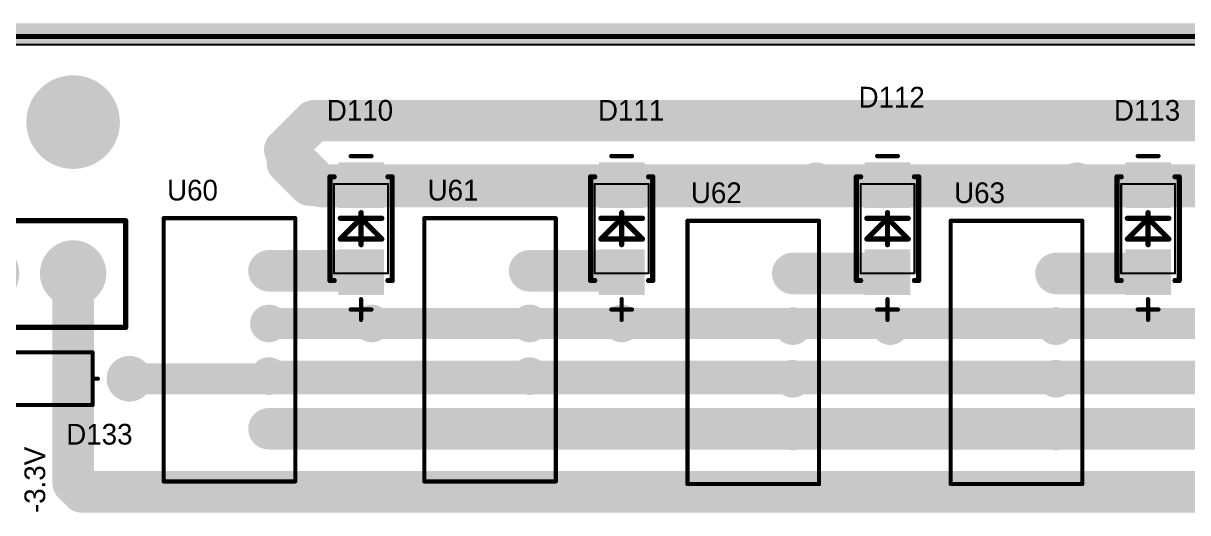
# Model space of a CAD drawing. Header units: millimetres. Extents: x 37 to 228, y -28 to 210.
# Drawn here: x 129.3 to 185.5, y 186.7 to 210.3 of the extents above; entities that cross this region are included whole.
import ezdxf

# ---------------------------------------------------------------- set-up
doc = ezdxf.new("R2010")
doc.units = ezdxf.units.MM
for name, color, linetype in [('BottomLayer', 5, 'Continuous'), ('BottomSolder', 6, 'Continuous'), ('InternalPlane1', 76, 'Continuous'), ('InternalPlane2', 16, 'Continuous'), ('KeepOutLayer', 6, 'Continuous'), ('Mechanical13', 56, 'Continuous'), ('Mechanical15', 56, 'Continuous'), ('MultiLayer', 9, 'Continuous'), ('TopLayer', 1, 'Continuous'), ('TopOverlay', 2, 'Continuous'), ('TopPaste', 8, 'Continuous'), ('TopSolder', 216, 'Continuous')]:
    doc.layers.add(name, color=color, linetype=linetype)

# ---------------------------------------------------------------- blocks, each defined once
blk = doc.blocks.new('LC_SMA_DO_214AC__S2_151')
at = {"layer": 'Mechanical13', "const_width": 0.1}
for points in [[(-2.16, 1.3), (2.16, 1.3)], [(-2.16, 1.3), (-2.16, -1.3)], [(2.16, 1.3), (2.16, -1.3)], [(-2.16, -1.3), (2.16, -1.3)]]:
    blk.add_lwpolyline(points, dxfattribs=at)
at = {"layer": 'Mechanical13', "const_width": 0.05}
for points in [[(-2.185, 1.3, 1), (-2.135, 1.3, 1)], [(-2.185, 1.3, 1), (-2.135, 1.3, 1)], [(2.135, 1.3, 1), (2.185, 1.3, 1)], [(2.135, 1.3, 1), (2.185, 1.3, 1)], [(-2.185, -1.3, 1), (-2.135, -1.3, 1)], [(-2.185, -1.3, 1), (-2.135, -1.3, 1)], [(2.135, -1.3, 1), (2.185, -1.3, 1)], [(2.135, -1.3, 1), (2.185, -1.3, 1)]]:
    blk.add_lwpolyline(points, format="xyb", close=True, dxfattribs=at)
at = {"layer": 'Mechanical15', "const_width": 0.203}
for points in [[(-3.9, 0.5), (-3.9, -0.5)], [(3.5, 0.5), (3.5, -0.5)], [(-4.4, 0), (-3.4, 0)]]:
    blk.add_lwpolyline(points, dxfattribs=at)
at = {"layer": 'Mechanical15', "const_width": 0.102}
for points in [[(-3.951, 0.5, 1), (-3.849, 0.5, 1)], [(3.449, 0.5, 1), (3.551, 0.5, 1)], [(-4.451, 0, 1), (-4.349, 0, 1)], [(-3.451, 0, 1), (-3.349, 0, 1)], [(-3.951, -0.5, 1), (-3.849, -0.5, 1)], [(3.449, -0.5, 1), (3.551, -0.5, 1)]]:
    blk.add_lwpolyline(points, format="xyb", close=True, dxfattribs=at)
at = {"layer": 'TopLayer'}
for points in [[(-1.1, -1), (-1.1, 1), (-3.1, -1), (-3.1, 1)], [(3.1, -1), (3.1, 1), (1.1, -1), (1.1, 1)]]:
    blk.add_solid(points, dxfattribs=at)
at = {"layer": 'TopOverlay', "const_width": 0.254}
for points in [[(-2.5, 1.5), (-2.5, 1.3)], [(-2.5, 1.5), (2.5, 1.5)], [(-0.5, 1), (0.5, 0)], [(-0.5, 1), (-0.5, -1)], [(0.5, 1), (0.5, -1)], [(2.5, 1.5), (2.5, 1.3)], [(-0.77, 0), (0.77, 0)], [(0.5, 0), (-0.5, -1)], [(-2.5, -1.3), (-2.5, -1.5)], [(-2.5, -1.5), (2.5, -1.5)], [(2.5, -1.3), (2.5, -1.5)]]:
    blk.add_lwpolyline(points, dxfattribs=at)
at = {"layer": 'TopOverlay', "const_width": 0.127}
for points in [[(-2.564, 1.5, 1), (-2.437, 1.5, 1)], [(-2.564, 1.5, 1), (-2.437, 1.5, 1)], [(-2.564, 1.3, 1), (-2.437, 1.3, 1)], [(-0.563, 1, 1), (-0.436, 1, 1)], [(-0.563, 1, 1), (-0.436, 1, 1)], [(0.436, 1, 1), (0.563, 1, 1)], [(2.437, 1.5, 1), (2.564, 1.5, 1)], [(2.437, 1.5, 1), (2.564, 1.5, 1)], [(2.437, 1.3, 1), (2.564, 1.3, 1)], [(-0.834, 0, 1), (-0.707, 0, 1)], [(0.436, 0, 1), (0.563, 0, 1)], [(0.436, 0, 1), (0.563, 0, 1)], [(0.707, 0, 1), (0.834, 0, 1)], [(-0.563, -1, 1), (-0.436, -1, 1)], [(-0.563, -1, 1), (-0.436, -1, 1)], [(0.436, -1, 1), (0.563, -1, 1)], [(-2.564, -1.3, 1), (-2.437, -1.3, 1)], [(-2.564, -1.5, 1), (-2.437, -1.5, 1)], [(-2.564, -1.5, 1), (-2.437, -1.5, 1)], [(2.437, -1.3, 1), (2.564, -1.3, 1)], [(2.437, -1.5, 1), (2.564, -1.5, 1)], [(2.437, -1.5, 1), (2.564, -1.5, 1)]]:
    blk.add_lwpolyline(points, format="xyb", close=True, dxfattribs=at)
at = {"layer": 'TopPaste'}
for points in [[(-1.1, -1), (-1.1, 1), (-3.1, -1), (-3.1, 1)], [(3.1, -1), (3.1, 1), (1.1, -1), (1.1, 1)]]:
    blk.add_solid(points, dxfattribs=at)
at = {"layer": 'TopSolder'}
for points in [[(-0.998, -1.102), (-0.998, 1.102), (-3.202, -1.102), (-3.202, 1.102)], [(3.202, -1.102), (3.202, 1.102), (0.998, -1.102), (0.998, 1.102)]]:
    blk.add_solid(points, dxfattribs=at)
blk = doc.blocks.new('LC_SMA_DO_214AC__S2_152')
at = {"layer": 'Mechanical13', "const_width": 0.1}
for points in [[(-2.16, 1.3), (2.16, 1.3)], [(-2.16, 1.3), (-2.16, -1.3)], [(2.16, 1.3), (2.16, -1.3)], [(-2.16, -1.3), (2.16, -1.3)]]:
    blk.add_lwpolyline(points, dxfattribs=at)
at = {"layer": 'Mechanical13', "const_width": 0.05}
for points in [[(-2.185, 1.3, 1), (-2.135, 1.3, 1)], [(-2.185, 1.3, 1), (-2.135, 1.3, 1)], [(2.135, 1.3, 1), (2.185, 1.3, 1)], [(2.135, 1.3, 1), (2.185, 1.3, 1)], [(-2.185, -1.3, 1), (-2.135, -1.3, 1)], [(-2.185, -1.3, 1), (-2.135, -1.3, 1)], [(2.135, -1.3, 1), (2.185, -1.3, 1)], [(2.135, -1.3, 1), (2.185, -1.3, 1)]]:
    blk.add_lwpolyline(points, format="xyb", close=True, dxfattribs=at)
at = {"layer": 'Mechanical15', "const_width": 0.203}
for points in [[(-3.9, 0.5), (-3.9, -0.5)], [(3.5, 0.5), (3.5, -0.5)], [(-4.4, 0), (-3.4, 0)]]:
    blk.add_lwpolyline(points, dxfattribs=at)
at = {"layer": 'Mechanical15', "const_width": 0.102}
for points in [[(-3.951, 0.5, 1), (-3.849, 0.5, 1)], [(3.449, 0.5, 1), (3.551, 0.5, 1)], [(-4.451, 0, 1), (-4.349, 0, 1)], [(-3.451, 0, 1), (-3.349, 0, 1)], [(-3.951, -0.5, 1), (-3.849, -0.5, 1)], [(3.449, -0.5, 1), (3.551, -0.5, 1)]]:
    blk.add_lwpolyline(points, format="xyb", close=True, dxfattribs=at)
at = {"layer": 'TopLayer'}
for points in [[(-1.1, -1), (-1.1, 1), (-3.1, -1), (-3.1, 1)], [(3.1, -1), (3.1, 1), (1.1, -1), (1.1, 1)]]:
    blk.add_solid(points, dxfattribs=at)
at = {"layer": 'TopOverlay', "const_width": 0.254}
for points in [[(-2.5, 1.5), (-2.5, 1.3)], [(-2.5, 1.5), (2.5, 1.5)], [(-0.5, 1), (0.5, 0)], [(-0.5, 1), (-0.5, -1)], [(0.5, 1), (0.5, -1)], [(2.5, 1.5), (2.5, 1.3)], [(-0.77, 0), (0.77, 0)], [(0.5, 0), (-0.5, -1)], [(-2.5, -1.3), (-2.5, -1.5)], [(-2.5, -1.5), (2.5, -1.5)], [(2.5, -1.3), (2.5, -1.5)]]:
    blk.add_lwpolyline(points, dxfattribs=at)
at = {"layer": 'TopOverlay', "const_width": 0.127}
for points in [[(-2.564, 1.5, 1), (-2.437, 1.5, 1)], [(-2.564, 1.5, 1), (-2.437, 1.5, 1)], [(-2.564, 1.3, 1), (-2.437, 1.3, 1)], [(-0.563, 1, 1), (-0.436, 1, 1)], [(-0.563, 1, 1), (-0.436, 1, 1)], [(0.436, 1, 1), (0.563, 1, 1)], [(2.437, 1.5, 1), (2.564, 1.5, 1)], [(2.437, 1.5, 1), (2.564, 1.5, 1)], [(2.437, 1.3, 1), (2.564, 1.3, 1)], [(-0.834, 0, 1), (-0.707, 0, 1)], [(0.436, 0, 1), (0.563, 0, 1)], [(0.436, 0, 1), (0.563, 0, 1)], [(0.707, 0, 1), (0.834, 0, 1)], [(-0.563, -1, 1), (-0.436, -1, 1)], [(-0.563, -1, 1), (-0.436, -1, 1)], [(0.436, -1, 1), (0.563, -1, 1)], [(-2.564, -1.3, 1), (-2.437, -1.3, 1)], [(-2.564, -1.5, 1), (-2.437, -1.5, 1)], [(-2.564, -1.5, 1), (-2.437, -1.5, 1)], [(2.437, -1.3, 1), (2.564, -1.3, 1)], [(2.437, -1.5, 1), (2.564, -1.5, 1)], [(2.437, -1.5, 1), (2.564, -1.5, 1)]]:
    blk.add_lwpolyline(points, format="xyb", close=True, dxfattribs=at)
at = {"layer": 'TopPaste'}
for points in [[(-1.1, -1), (-1.1, 1), (-3.1, -1), (-3.1, 1)], [(3.1, -1), (3.1, 1), (1.1, -1), (1.1, 1)]]:
    blk.add_solid(points, dxfattribs=at)
at = {"layer": 'TopSolder'}
for points in [[(-0.998, -1.102), (-0.998, 1.102), (-3.202, -1.102), (-3.202, 1.102)], [(3.202, -1.102), (3.202, 1.102), (0.998, -1.102), (0.998, 1.102)]]:
    blk.add_solid(points, dxfattribs=at)
blk = doc.blocks.new('LC_SMA_DO_214AC__S2_153')
at = {"layer": 'Mechanical13', "const_width": 0.1}
for points in [[(-2.16, 1.3), (2.16, 1.3)], [(-2.16, 1.3), (-2.16, -1.3)], [(2.16, 1.3), (2.16, -1.3)], [(-2.16, -1.3), (2.16, -1.3)]]:
    blk.add_lwpolyline(points, dxfattribs=at)
at = {"layer": 'Mechanical13', "const_width": 0.05}
for points in [[(-2.185, 1.3, 1), (-2.135, 1.3, 1)], [(-2.185, 1.3, 1), (-2.135, 1.3, 1)], [(2.135, 1.3, 1), (2.185, 1.3, 1)], [(2.135, 1.3, 1), (2.185, 1.3, 1)], [(-2.185, -1.3, 1), (-2.135, -1.3, 1)], [(-2.185, -1.3, 1), (-2.135, -1.3, 1)], [(2.135, -1.3, 1), (2.185, -1.3, 1)], [(2.135, -1.3, 1), (2.185, -1.3, 1)]]:
    blk.add_lwpolyline(points, format="xyb", close=True, dxfattribs=at)
at = {"layer": 'Mechanical15', "const_width": 0.203}
for points in [[(-3.9, 0.5), (-3.9, -0.5)], [(3.5, 0.5), (3.5, -0.5)], [(-4.4, 0), (-3.4, 0)]]:
    blk.add_lwpolyline(points, dxfattribs=at)
at = {"layer": 'Mechanical15', "const_width": 0.102}
for points in [[(-3.951, 0.5, 1), (-3.849, 0.5, 1)], [(3.449, 0.5, 1), (3.551, 0.5, 1)], [(-4.451, 0, 1), (-4.349, 0, 1)], [(-3.451, 0, 1), (-3.349, 0, 1)], [(-3.951, -0.5, 1), (-3.849, -0.5, 1)], [(3.449, -0.5, 1), (3.551, -0.5, 1)]]:
    blk.add_lwpolyline(points, format="xyb", close=True, dxfattribs=at)
at = {"layer": 'TopLayer'}
for points in [[(-1.1, -1), (-1.1, 1), (-3.1, -1), (-3.1, 1)], [(3.1, -1), (3.1, 1), (1.1, -1), (1.1, 1)]]:
    blk.add_solid(points, dxfattribs=at)
at = {"layer": 'TopOverlay', "const_width": 0.254}
for points in [[(-2.5, 1.5), (-2.5, 1.3)], [(-2.5, 1.5), (2.5, 1.5)], [(-0.5, 1), (0.5, 0)], [(-0.5, 1), (-0.5, -1)], [(0.5, 1), (0.5, -1)], [(2.5, 1.5), (2.5, 1.3)], [(-0.77, 0), (0.77, 0)], [(0.5, 0), (-0.5, -1)], [(-2.5, -1.3), (-2.5, -1.5)], [(-2.5, -1.5), (2.5, -1.5)], [(2.5, -1.3), (2.5, -1.5)]]:
    blk.add_lwpolyline(points, dxfattribs=at)
at = {"layer": 'TopOverlay', "const_width": 0.127}
for points in [[(-2.564, 1.5, 1), (-2.437, 1.5, 1)], [(-2.564, 1.5, 1), (-2.437, 1.5, 1)], [(-2.564, 1.3, 1), (-2.437, 1.3, 1)], [(-0.563, 1, 1), (-0.436, 1, 1)], [(-0.563, 1, 1), (-0.436, 1, 1)], [(0.436, 1, 1), (0.563, 1, 1)], [(2.437, 1.5, 1), (2.564, 1.5, 1)], [(2.437, 1.5, 1), (2.564, 1.5, 1)], [(2.437, 1.3, 1), (2.564, 1.3, 1)], [(-0.834, 0, 1), (-0.707, 0, 1)], [(0.436, 0, 1), (0.563, 0, 1)], [(0.436, 0, 1), (0.563, 0, 1)], [(0.707, 0, 1), (0.834, 0, 1)], [(-0.563, -1, 1), (-0.436, -1, 1)], [(-0.563, -1, 1), (-0.436, -1, 1)], [(0.436, -1, 1), (0.563, -1, 1)], [(-2.564, -1.3, 1), (-2.437, -1.3, 1)], [(-2.564, -1.5, 1), (-2.437, -1.5, 1)], [(-2.564, -1.5, 1), (-2.437, -1.5, 1)], [(2.437, -1.3, 1), (2.564, -1.3, 1)], [(2.437, -1.5, 1), (2.564, -1.5, 1)], [(2.437, -1.5, 1), (2.564, -1.5, 1)]]:
    blk.add_lwpolyline(points, format="xyb", close=True, dxfattribs=at)
at = {"layer": 'TopPaste'}
for points in [[(-1.1, -1), (-1.1, 1), (-3.1, -1), (-3.1, 1)], [(3.1, -1), (3.1, 1), (1.1, -1), (1.1, 1)]]:
    blk.add_solid(points, dxfattribs=at)
at = {"layer": 'TopSolder'}
for points in [[(-0.998, -1.102), (-0.998, 1.102), (-3.202, -1.102), (-3.202, 1.102)], [(3.202, -1.102), (3.202, 1.102), (0.998, -1.102), (0.998, 1.102)]]:
    blk.add_solid(points, dxfattribs=at)
blk = doc.blocks.new('LC_SMA_DO_214AC__S2_154')
at = {"layer": 'Mechanical13', "const_width": 0.1}
for points in [[(-2.16, 1.3), (2.16, 1.3)], [(-2.16, 1.3), (-2.16, -1.3)], [(2.16, 1.3), (2.16, -1.3)], [(-2.16, -1.3), (2.16, -1.3)]]:
    blk.add_lwpolyline(points, dxfattribs=at)
at = {"layer": 'Mechanical13', "const_width": 0.05}
for points in [[(-2.185, 1.3, 1), (-2.135, 1.3, 1)], [(-2.185, 1.3, 1), (-2.135, 1.3, 1)], [(2.135, 1.3, 1), (2.185, 1.3, 1)], [(2.135, 1.3, 1), (2.185, 1.3, 1)], [(-2.185, -1.3, 1), (-2.135, -1.3, 1)], [(-2.185, -1.3, 1), (-2.135, -1.3, 1)], [(2.135, -1.3, 1), (2.185, -1.3, 1)], [(2.135, -1.3, 1), (2.185, -1.3, 1)]]:
    blk.add_lwpolyline(points, format="xyb", close=True, dxfattribs=at)
at = {"layer": 'Mechanical15', "const_width": 0.203}
for points in [[(-3.9, 0.5), (-3.9, -0.5)], [(3.5, 0.5), (3.5, -0.5)], [(-4.4, 0), (-3.4, 0)]]:
    blk.add_lwpolyline(points, dxfattribs=at)
at = {"layer": 'Mechanical15', "const_width": 0.102}
for points in [[(-3.951, 0.5, 1), (-3.849, 0.5, 1)], [(3.449, 0.5, 1), (3.551, 0.5, 1)], [(-4.451, 0, 1), (-4.349, 0, 1)], [(-3.451, 0, 1), (-3.349, 0, 1)], [(-3.951, -0.5, 1), (-3.849, -0.5, 1)], [(3.449, -0.5, 1), (3.551, -0.5, 1)]]:
    blk.add_lwpolyline(points, format="xyb", close=True, dxfattribs=at)
at = {"layer": 'TopLayer'}
for points in [[(-1.1, -1), (-1.1, 1), (-3.1, -1), (-3.1, 1)], [(3.1, -1), (3.1, 1), (1.1, -1), (1.1, 1)]]:
    blk.add_solid(points, dxfattribs=at)
at = {"layer": 'TopOverlay', "const_width": 0.254}
for points in [[(-2.5, 1.5), (-2.5, 1.3)], [(-2.5, 1.5), (2.5, 1.5)], [(-0.5, 1), (0.5, 0)], [(-0.5, 1), (-0.5, -1)], [(0.5, 1), (0.5, -1)], [(2.5, 1.5), (2.5, 1.3)], [(-0.77, 0), (0.77, 0)], [(0.5, 0), (-0.5, -1)], [(-2.5, -1.3), (-2.5, -1.5)], [(-2.5, -1.5), (2.5, -1.5)], [(2.5, -1.3), (2.5, -1.5)]]:
    blk.add_lwpolyline(points, dxfattribs=at)
at = {"layer": 'TopOverlay', "const_width": 0.127}
for points in [[(-2.564, 1.5, 1), (-2.437, 1.5, 1)], [(-2.564, 1.5, 1), (-2.437, 1.5, 1)], [(-2.564, 1.3, 1), (-2.437, 1.3, 1)], [(-0.563, 1, 1), (-0.436, 1, 1)], [(-0.563, 1, 1), (-0.436, 1, 1)], [(0.436, 1, 1), (0.563, 1, 1)], [(2.437, 1.5, 1), (2.564, 1.5, 1)], [(2.437, 1.5, 1), (2.564, 1.5, 1)], [(2.437, 1.3, 1), (2.564, 1.3, 1)], [(-0.834, 0, 1), (-0.707, 0, 1)], [(0.436, 0, 1), (0.563, 0, 1)], [(0.436, 0, 1), (0.563, 0, 1)], [(0.707, 0, 1), (0.834, 0, 1)], [(-0.563, -1, 1), (-0.436, -1, 1)], [(-0.563, -1, 1), (-0.436, -1, 1)], [(0.436, -1, 1), (0.563, -1, 1)], [(-2.564, -1.3, 1), (-2.437, -1.3, 1)], [(-2.564, -1.5, 1), (-2.437, -1.5, 1)], [(-2.564, -1.5, 1), (-2.437, -1.5, 1)], [(2.437, -1.3, 1), (2.564, -1.3, 1)], [(2.437, -1.5, 1), (2.564, -1.5, 1)], [(2.437, -1.5, 1), (2.564, -1.5, 1)]]:
    blk.add_lwpolyline(points, format="xyb", close=True, dxfattribs=at)
at = {"layer": 'TopPaste'}
for points in [[(-1.1, -1), (-1.1, 1), (-3.1, -1), (-3.1, 1)], [(3.1, -1), (3.1, 1), (1.1, -1), (1.1, 1)]]:
    blk.add_solid(points, dxfattribs=at)
at = {"layer": 'TopSolder'}
for points in [[(-0.998, -1.102), (-0.998, 1.102), (-3.202, -1.102), (-3.202, 1.102)], [(3.202, -1.102), (3.202, 1.102), (0.998, -1.102), (0.998, 1.102)]]:
    blk.add_solid(points, dxfattribs=at)
blk = doc.blocks.new('CON_1X4_4_2___L____2_157')
at = {"layer": 'BottomLayer'}
for points, const_width in [([(-7.05, 0, 1), (-5.55, 0, 1)], 1.5), ([(-2.85, 0, 1), (-1.35, 0, 1)], 1.5), ([(1.35, 0, 1), (2.85, 0, 1)], 1.5), ([(5.55, 0, 1), (7.05, 0, 1)], 1.5), ([(-6.935, -7.3, 1), (-5.665, -7.3, 1)], 1.27), ([(5.665, -7.3, 1), (6.935, -7.3, 1)], 1.27)]:
    blk.add_lwpolyline(points, format="xyb", close=True, dxfattribs=dict(at, const_width=const_width))
at = {"layer": 'BottomSolder'}
for points, const_width in [([(-7.101, 0, 1), (-5.499, 0, 1)], 1.602), ([(-2.901, 0, 1), (-1.299, 0, 1)], 1.602), ([(1.299, 0, 1), (2.901, 0, 1)], 1.602), ([(5.499, 0, 1), (7.101, 0, 1)], 1.602), ([(-6.986, -7.3, 1), (-5.614, -7.3, 1)], 1.372), ([(5.614, -7.3, 1), (6.986, -7.3, 1)], 1.372)]:
    blk.add_lwpolyline(points, format="xyb", close=True, dxfattribs=dict(at, const_width=const_width))
at = {"layer": 'InternalPlane1'}
for points, const_width in [([(-7.054, 0, 1), (-5.546, 0, 1)], 1.508), ([(-2.854, 0, 1), (-1.346, 0, 1)], 1.508), ([(1.346, 0, 1), (2.854, 0, 1)], 1.508), ([(5.546, 0, 1), (7.054, 0, 1)], 1.508), ([(-7.429, -7.3, 1), (-5.171, -7.3, 1)], 2.258), ([(5.171, -7.3, 1), (7.429, -7.3, 1)], 2.258)]:
    blk.add_lwpolyline(points, format="xyb", close=True, dxfattribs=dict(at, const_width=const_width))
at = {"layer": 'InternalPlane2'}
for points, const_width in [([(-7.054, 0, 1), (-5.546, 0, 1)], 1.508), ([(-2.854, 0, 1), (-1.346, 0, 1)], 1.508), ([(1.346, 0, 1), (2.854, 0, 1)], 1.508), ([(5.546, 0, 1), (7.054, 0, 1)], 1.508), ([(-7.429, -7.3, 1), (-5.171, -7.3, 1)], 2.258), ([(5.171, -7.3, 1), (7.429, -7.3, 1)], 2.258)]:
    blk.add_lwpolyline(points, format="xyb", close=True, dxfattribs=dict(at, const_width=const_width))
at = {"layer": 'MultiLayer'}
for points, const_width in [([(-7.05, 0, 1), (-5.55, 0, 1)], 1.5), ([(-2.85, 0, 1), (-1.35, 0, 1)], 1.5), ([(1.35, 0, 1), (2.85, 0, 1)], 1.5), ([(5.55, 0, 1), (7.05, 0, 1)], 1.5), ([(-6.935, -7.3, 1), (-5.665, -7.3, 1)], 1.27), ([(5.665, -7.3, 1), (6.935, -7.3, 1)], 1.27)]:
    blk.add_lwpolyline(points, format="xyb", close=True, dxfattribs=dict(at, const_width=const_width))
at = {"layer": 'TopLayer'}
for points, const_width in [([(-7.05, 0, 1), (-5.55, 0, 1)], 1.5), ([(-2.85, 0, 1), (-1.35, 0, 1)], 1.5), ([(1.35, 0, 1), (2.85, 0, 1)], 1.5), ([(5.55, 0, 1), (7.05, 0, 1)], 1.5), ([(-6.935, -7.3, 1), (-5.665, -7.3, 1)], 1.27), ([(5.665, -7.3, 1), (6.935, -7.3, 1)], 1.27)]:
    blk.add_lwpolyline(points, format="xyb", close=True, dxfattribs=dict(at, const_width=const_width))
at = {"layer": 'TopOverlay', "const_width": 0.254}
for points in [[(-8.84, 2.6), (-8.84, -2.54)], [(8.94, 2.6), (-8.84, 2.6)], [(8.94, 2.6), (8.94, -2.54)], [(8.94, -2.54), (-8.84, -2.54)]]:
    blk.add_lwpolyline(points, dxfattribs=at)
at = {"layer": 'TopOverlay', "const_width": 0.127}
for points in [[(-8.903, 2.6, 1), (-8.776, 2.6, 1)], [(-8.903, 2.6, 1), (-8.776, 2.6, 1)], [(8.877, 2.6, 1), (9.004, 2.6, 1)], [(8.877, 2.6, 1), (9.004, 2.6, 1)], [(-8.903, -2.54, 1), (-8.776, -2.54, 1)], [(-8.903, -2.54, 1), (-8.776, -2.54, 1)], [(8.877, -2.54, 1), (9.004, -2.54, 1)], [(8.877, -2.54, 1), (9.004, -2.54, 1)]]:
    blk.add_lwpolyline(points, format="xyb", close=True, dxfattribs=at)
at = {"layer": 'TopSolder'}
for points, const_width in [([(-7.101, 0, 1), (-5.499, 0, 1)], 1.602), ([(-2.901, 0, 1), (-1.299, 0, 1)], 1.602), ([(1.299, 0, 1), (2.901, 0, 1)], 1.602), ([(5.499, 0, 1), (7.101, 0, 1)], 1.602), ([(-6.986, -7.3, 1), (-5.614, -7.3, 1)], 1.372), ([(5.614, -7.3, 1), (6.986, -7.3, 1)], 1.372)]:
    blk.add_lwpolyline(points, format="xyb", close=True, dxfattribs=dict(at, const_width=const_width))
blk = doc.blocks.new('DC_DC_0_25_1W_159')
at = {"layer": 'BottomLayer', "const_width": 0.75}
for points in [[(-4.185, 0, 1), (-3.435, 0, 1)], [(-1.645, 0, 1), (-0.895, 0, 1)], [(0.895, 0, 1), (1.645, 0, 1)], [(3.435, 0, 1), (4.185, 0, 1)]]:
    blk.add_lwpolyline(points, format="xyb", close=True, dxfattribs=at)
at = {"layer": 'BottomSolder', "const_width": 0.852}
for points in [[(-4.236, 0, 1), (-3.384, 0, 1)], [(-1.696, 0, 1), (-0.844, 0, 1)], [(0.844, 0, 1), (1.696, 0, 1)], [(3.384, 0, 1), (4.236, 0, 1)]]:
    blk.add_lwpolyline(points, format="xyb", close=True, dxfattribs=at)
at = {"layer": 'InternalPlane1', "const_width": 0.908}
for points in [[(-4.264, 0, 1), (-3.356, 0, 1)], [(-1.724, 0, 1), (-0.816, 0, 1)], [(0.816, 0, 1), (1.724, 0, 1)], [(3.356, 0, 1), (4.264, 0, 1)]]:
    blk.add_lwpolyline(points, format="xyb", close=True, dxfattribs=at)
at = {"layer": 'InternalPlane2', "const_width": 0.908}
for points in [[(-4.264, 0, 1), (-3.356, 0, 1)], [(-1.724, 0, 1), (-0.816, 0, 1)], [(0.816, 0, 1), (1.724, 0, 1)], [(3.356, 0, 1), (4.264, 0, 1)]]:
    blk.add_lwpolyline(points, format="xyb", close=True, dxfattribs=at)
at = {"layer": 'MultiLayer', "const_width": 0.75}
for points in [[(-4.185, 0, 1), (-3.435, 0, 1)], [(-1.645, 0, 1), (-0.895, 0, 1)], [(0.895, 0, 1), (1.645, 0, 1)], [(3.435, 0, 1), (4.185, 0, 1)]]:
    blk.add_lwpolyline(points, format="xyb", close=True, dxfattribs=at)
at = {"layer": 'TopLayer', "const_width": 0.75}
for points in [[(-4.185, 0, 1), (-3.435, 0, 1)], [(-1.645, 0, 1), (-0.895, 0, 1)], [(0.895, 0, 1), (1.645, 0, 1)], [(3.435, 0, 1), (4.185, 0, 1)]]:
    blk.add_lwpolyline(points, format="xyb", close=True, dxfattribs=at)
at = {"layer": 'TopOverlay', "const_width": 0.2}
for points in [[(-6.35, -5.08), (-6.35, 1.27)], [(6.35, 1.27), (-6.35, 1.27)], [(6.35, -5.08), (6.35, 1.27)], [(6.35, -5.08), (-6.35, -5.08)]]:
    blk.add_lwpolyline(points, dxfattribs=at)
at = {"layer": 'TopOverlay', "const_width": 0.1}
for points in [[(-6.4, 1.27, 1), (-6.3, 1.27, 1)], [(-6.4, 1.27, 1), (-6.3, 1.27, 1)], [(6.3, 1.27, 1), (6.4, 1.27, 1)], [(6.3, 1.27, 1), (6.4, 1.27, 1)], [(-6.4, -5.08, 1), (-6.3, -5.08, 1)], [(-6.4, -5.08, 1), (-6.3, -5.08, 1)], [(6.3, -5.08, 1), (6.4, -5.08, 1)], [(6.3, -5.08, 1), (6.4, -5.08, 1)]]:
    blk.add_lwpolyline(points, format="xyb", close=True, dxfattribs=at)
at = {"layer": 'TopSolder', "const_width": 0.852}
for points in [[(-4.236, 0, 1), (-3.384, 0, 1)], [(-1.696, 0, 1), (-0.844, 0, 1)], [(0.844, 0, 1), (1.696, 0, 1)], [(3.384, 0, 1), (4.236, 0, 1)]]:
    blk.add_lwpolyline(points, format="xyb", close=True, dxfattribs=at)
blk = doc.blocks.new('DC_DC_0_25_1W_160')
at = {"layer": 'BottomLayer', "const_width": 0.75}
for points in [[(-4.185, 0, 1), (-3.435, 0, 1)], [(-1.645, 0, 1), (-0.895, 0, 1)], [(0.895, 0, 1), (1.645, 0, 1)], [(3.435, 0, 1), (4.185, 0, 1)]]:
    blk.add_lwpolyline(points, format="xyb", close=True, dxfattribs=at)
at = {"layer": 'BottomSolder', "const_width": 0.852}
for points in [[(-4.236, 0, 1), (-3.384, 0, 1)], [(-1.696, 0, 1), (-0.844, 0, 1)], [(0.844, 0, 1), (1.696, 0, 1)], [(3.384, 0, 1), (4.236, 0, 1)]]:
    blk.add_lwpolyline(points, format="xyb", close=True, dxfattribs=at)
at = {"layer": 'InternalPlane1', "const_width": 0.908}
for points in [[(-4.264, 0, 1), (-3.356, 0, 1)], [(-1.724, 0, 1), (-0.816, 0, 1)], [(0.816, 0, 1), (1.724, 0, 1)], [(3.356, 0, 1), (4.264, 0, 1)]]:
    blk.add_lwpolyline(points, format="xyb", close=True, dxfattribs=at)
at = {"layer": 'InternalPlane2', "const_width": 0.908}
for points in [[(-4.264, 0, 1), (-3.356, 0, 1)], [(-1.724, 0, 1), (-0.816, 0, 1)], [(0.816, 0, 1), (1.724, 0, 1)], [(3.356, 0, 1), (4.264, 0, 1)]]:
    blk.add_lwpolyline(points, format="xyb", close=True, dxfattribs=at)
at = {"layer": 'MultiLayer', "const_width": 0.75}
for points in [[(-4.185, 0, 1), (-3.435, 0, 1)], [(-1.645, 0, 1), (-0.895, 0, 1)], [(0.895, 0, 1), (1.645, 0, 1)], [(3.435, 0, 1), (4.185, 0, 1)]]:
    blk.add_lwpolyline(points, format="xyb", close=True, dxfattribs=at)
at = {"layer": 'TopLayer', "const_width": 0.75}
for points in [[(-4.185, 0, 1), (-3.435, 0, 1)], [(-1.645, 0, 1), (-0.895, 0, 1)], [(0.895, 0, 1), (1.645, 0, 1)], [(3.435, 0, 1), (4.185, 0, 1)]]:
    blk.add_lwpolyline(points, format="xyb", close=True, dxfattribs=at)
at = {"layer": 'TopOverlay', "const_width": 0.2}
for points in [[(-6.35, -5.08), (-6.35, 1.27)], [(6.35, 1.27), (-6.35, 1.27)], [(6.35, -5.08), (6.35, 1.27)], [(6.35, -5.08), (-6.35, -5.08)]]:
    blk.add_lwpolyline(points, dxfattribs=at)
at = {"layer": 'TopOverlay', "const_width": 0.1}
for points in [[(-6.4, 1.27, 1), (-6.3, 1.27, 1)], [(-6.4, 1.27, 1), (-6.3, 1.27, 1)], [(6.3, 1.27, 1), (6.4, 1.27, 1)], [(6.3, 1.27, 1), (6.4, 1.27, 1)], [(-6.4, -5.08, 1), (-6.3, -5.08, 1)], [(-6.4, -5.08, 1), (-6.3, -5.08, 1)], [(6.3, -5.08, 1), (6.4, -5.08, 1)], [(6.3, -5.08, 1), (6.4, -5.08, 1)]]:
    blk.add_lwpolyline(points, format="xyb", close=True, dxfattribs=at)
at = {"layer": 'TopSolder', "const_width": 0.852}
for points in [[(-4.236, 0, 1), (-3.384, 0, 1)], [(-1.696, 0, 1), (-0.844, 0, 1)], [(0.844, 0, 1), (1.696, 0, 1)], [(3.384, 0, 1), (4.236, 0, 1)]]:
    blk.add_lwpolyline(points, format="xyb", close=True, dxfattribs=at)
blk = doc.blocks.new('DC_DC_0_25_1W_161')
at = {"layer": 'BottomLayer', "const_width": 0.75}
for points in [[(-4.185, 0, 1), (-3.435, 0, 1)], [(-1.645, 0, 1), (-0.895, 0, 1)], [(0.895, 0, 1), (1.645, 0, 1)], [(3.435, 0, 1), (4.185, 0, 1)]]:
    blk.add_lwpolyline(points, format="xyb", close=True, dxfattribs=at)
at = {"layer": 'BottomSolder', "const_width": 0.852}
for points in [[(-4.236, 0, 1), (-3.384, 0, 1)], [(-1.696, 0, 1), (-0.844, 0, 1)], [(0.844, 0, 1), (1.696, 0, 1)], [(3.384, 0, 1), (4.236, 0, 1)]]:
    blk.add_lwpolyline(points, format="xyb", close=True, dxfattribs=at)
at = {"layer": 'InternalPlane1', "const_width": 0.908}
for points in [[(-4.264, 0, 1), (-3.356, 0, 1)], [(-1.724, 0, 1), (-0.816, 0, 1)], [(0.816, 0, 1), (1.724, 0, 1)], [(3.356, 0, 1), (4.264, 0, 1)]]:
    blk.add_lwpolyline(points, format="xyb", close=True, dxfattribs=at)
at = {"layer": 'InternalPlane2', "const_width": 0.908}
for points in [[(-4.264, 0, 1), (-3.356, 0, 1)], [(-1.724, 0, 1), (-0.816, 0, 1)], [(0.816, 0, 1), (1.724, 0, 1)], [(3.356, 0, 1), (4.264, 0, 1)]]:
    blk.add_lwpolyline(points, format="xyb", close=True, dxfattribs=at)
at = {"layer": 'MultiLayer', "const_width": 0.75}
for points in [[(-4.185, 0, 1), (-3.435, 0, 1)], [(-1.645, 0, 1), (-0.895, 0, 1)], [(0.895, 0, 1), (1.645, 0, 1)], [(3.435, 0, 1), (4.185, 0, 1)]]:
    blk.add_lwpolyline(points, format="xyb", close=True, dxfattribs=at)
at = {"layer": 'TopLayer', "const_width": 0.75}
for points in [[(-4.185, 0, 1), (-3.435, 0, 1)], [(-1.645, 0, 1), (-0.895, 0, 1)], [(0.895, 0, 1), (1.645, 0, 1)], [(3.435, 0, 1), (4.185, 0, 1)]]:
    blk.add_lwpolyline(points, format="xyb", close=True, dxfattribs=at)
at = {"layer": 'TopOverlay', "const_width": 0.2}
for points in [[(-6.35, -5.08), (-6.35, 1.27)], [(6.35, 1.27), (-6.35, 1.27)], [(6.35, -5.08), (6.35, 1.27)], [(6.35, -5.08), (-6.35, -5.08)]]:
    blk.add_lwpolyline(points, dxfattribs=at)
at = {"layer": 'TopOverlay', "const_width": 0.1}
for points in [[(-6.4, 1.27, 1), (-6.3, 1.27, 1)], [(-6.4, 1.27, 1), (-6.3, 1.27, 1)], [(6.3, 1.27, 1), (6.4, 1.27, 1)], [(6.3, 1.27, 1), (6.4, 1.27, 1)], [(-6.4, -5.08, 1), (-6.3, -5.08, 1)], [(-6.4, -5.08, 1), (-6.3, -5.08, 1)], [(6.3, -5.08, 1), (6.4, -5.08, 1)], [(6.3, -5.08, 1), (6.4, -5.08, 1)]]:
    blk.add_lwpolyline(points, format="xyb", close=True, dxfattribs=at)
at = {"layer": 'TopSolder', "const_width": 0.852}
for points in [[(-4.236, 0, 1), (-3.384, 0, 1)], [(-1.696, 0, 1), (-0.844, 0, 1)], [(0.844, 0, 1), (1.696, 0, 1)], [(3.384, 0, 1), (4.236, 0, 1)]]:
    blk.add_lwpolyline(points, format="xyb", close=True, dxfattribs=at)
blk = doc.blocks.new('DC_DC_0_25_1W_162')
at = {"layer": 'BottomLayer', "const_width": 0.75}
for points in [[(-4.185, 0, 1), (-3.435, 0, 1)], [(-1.645, 0, 1), (-0.895, 0, 1)], [(0.895, 0, 1), (1.645, 0, 1)], [(3.435, 0, 1), (4.185, 0, 1)]]:
    blk.add_lwpolyline(points, format="xyb", close=True, dxfattribs=at)
at = {"layer": 'BottomSolder', "const_width": 0.852}
for points in [[(-4.236, 0, 1), (-3.384, 0, 1)], [(-1.696, 0, 1), (-0.844, 0, 1)], [(0.844, 0, 1), (1.696, 0, 1)], [(3.384, 0, 1), (4.236, 0, 1)]]:
    blk.add_lwpolyline(points, format="xyb", close=True, dxfattribs=at)
at = {"layer": 'InternalPlane1', "const_width": 0.908}
for points in [[(-4.264, 0, 1), (-3.356, 0, 1)], [(-1.724, 0, 1), (-0.816, 0, 1)], [(0.816, 0, 1), (1.724, 0, 1)], [(3.356, 0, 1), (4.264, 0, 1)]]:
    blk.add_lwpolyline(points, format="xyb", close=True, dxfattribs=at)
at = {"layer": 'InternalPlane2', "const_width": 0.908}
for points in [[(-4.264, 0, 1), (-3.356, 0, 1)], [(-1.724, 0, 1), (-0.816, 0, 1)], [(0.816, 0, 1), (1.724, 0, 1)], [(3.356, 0, 1), (4.264, 0, 1)]]:
    blk.add_lwpolyline(points, format="xyb", close=True, dxfattribs=at)
at = {"layer": 'MultiLayer', "const_width": 0.75}
for points in [[(-4.185, 0, 1), (-3.435, 0, 1)], [(-1.645, 0, 1), (-0.895, 0, 1)], [(0.895, 0, 1), (1.645, 0, 1)], [(3.435, 0, 1), (4.185, 0, 1)]]:
    blk.add_lwpolyline(points, format="xyb", close=True, dxfattribs=at)
at = {"layer": 'TopLayer', "const_width": 0.75}
for points in [[(-4.185, 0, 1), (-3.435, 0, 1)], [(-1.645, 0, 1), (-0.895, 0, 1)], [(0.895, 0, 1), (1.645, 0, 1)], [(3.435, 0, 1), (4.185, 0, 1)]]:
    blk.add_lwpolyline(points, format="xyb", close=True, dxfattribs=at)
at = {"layer": 'TopOverlay', "const_width": 0.2}
for points in [[(-6.35, -5.08), (-6.35, 1.27)], [(6.35, 1.27), (-6.35, 1.27)], [(6.35, -5.08), (6.35, 1.27)], [(6.35, -5.08), (-6.35, -5.08)]]:
    blk.add_lwpolyline(points, dxfattribs=at)
at = {"layer": 'TopOverlay', "const_width": 0.1}
for points in [[(-6.4, 1.27, 1), (-6.3, 1.27, 1)], [(-6.4, 1.27, 1), (-6.3, 1.27, 1)], [(6.3, 1.27, 1), (6.4, 1.27, 1)], [(6.3, 1.27, 1), (6.4, 1.27, 1)], [(-6.4, -5.08, 1), (-6.3, -5.08, 1)], [(-6.4, -5.08, 1), (-6.3, -5.08, 1)], [(6.3, -5.08, 1), (6.4, -5.08, 1)], [(6.3, -5.08, 1), (6.4, -5.08, 1)]]:
    blk.add_lwpolyline(points, format="xyb", close=True, dxfattribs=at)
at = {"layer": 'TopSolder', "const_width": 0.852}
for points in [[(-4.236, 0, 1), (-3.384, 0, 1)], [(-1.696, 0, 1), (-0.844, 0, 1)], [(0.844, 0, 1), (1.696, 0, 1)], [(3.384, 0, 1), (4.236, 0, 1)]]:
    blk.add_lwpolyline(points, format="xyb", close=True, dxfattribs=at)
blk = doc.blocks.new('DIODE_0_3_165')
at = {"layer": 'BottomLayer', "const_width": 1}
for points in [[(-4.31, 0, 1), (-3.31, 0, 1)], [(3.31, 0, 1), (4.31, 0, 1)]]:
    blk.add_lwpolyline(points, format="xyb", close=True, dxfattribs=at)
at = {"layer": 'BottomSolder', "const_width": 1.102}
for points in [[(-4.361, 0, 1), (-3.259, 0, 1)], [(3.259, 0, 1), (4.361, 0, 1)]]:
    blk.add_lwpolyline(points, format="xyb", close=True, dxfattribs=at)
at = {"layer": 'InternalPlane1', "const_width": 1.008}
for points in [[(-4.314, 0, 1), (-3.306, 0, 1)], [(3.306, 0, 1), (4.314, 0, 1)]]:
    blk.add_lwpolyline(points, format="xyb", close=True, dxfattribs=at)
at = {"layer": 'InternalPlane2', "const_width": 1.008}
for points in [[(-4.314, 0, 1), (-3.306, 0, 1)], [(3.306, 0, 1), (4.314, 0, 1)]]:
    blk.add_lwpolyline(points, format="xyb", close=True, dxfattribs=at)
at = {"layer": 'MultiLayer', "const_width": 1}
for points in [[(-4.31, 0, 1), (-3.31, 0, 1)], [(3.31, 0, 1), (4.31, 0, 1)]]:
    blk.add_lwpolyline(points, format="xyb", close=True, dxfattribs=at)
at = {"layer": 'TopLayer', "const_width": 1}
for points in [[(-4.31, 0, 1), (-3.31, 0, 1)], [(3.31, 0, 1), (4.31, 0, 1)]]:
    blk.add_lwpolyline(points, format="xyb", close=True, dxfattribs=at)
at = {"layer": 'TopOverlay', "const_width": 0.2}
for points in [[(-2.032, -1.27), (-2.032, 1.27)], [(-2.032, 1.27), (2.032, 1.27)], [(2.032, -1.27), (2.032, 1.27)], [(-2.286, 0), (-2.032, 0)], [(2.032, 0), (2.286, 0)], [(-2.032, -1.27), (2.032, -1.27)]]:
    blk.add_lwpolyline(points, dxfattribs=at)
at = {"layer": 'TopOverlay', "const_width": 0.1}
for points in [[(-2.082, 1.27, 1), (-1.982, 1.27, 1)], [(-2.082, 1.27, 1), (-1.982, 1.27, 1)], [(1.982, 1.27, 1), (2.082, 1.27, 1)], [(1.982, 1.27, 1), (2.082, 1.27, 1)], [(-2.336, 0, 1), (-2.236, 0, 1)], [(-2.082, 0, 1), (-1.982, 0, 1)], [(1.982, 0, 1), (2.082, 0, 1)], [(2.236, 0, 1), (2.336, 0, 1)], [(-2.082, -1.27, 1), (-1.982, -1.27, 1)], [(-2.082, -1.27, 1), (-1.982, -1.27, 1)], [(1.982, -1.27, 1), (2.082, -1.27, 1)], [(1.982, -1.27, 1), (2.082, -1.27, 1)]]:
    blk.add_lwpolyline(points, format="xyb", close=True, dxfattribs=at)
at = {"layer": 'TopOverlay'}
blk.add_solid([(0.762, -1.27), (2.032, -1.27), (0.762, 1.27), (2.032, 1.27)], dxfattribs=at)
at = {"layer": 'TopSolder', "const_width": 1.102}
for points in [[(-4.361, 0, 1), (-3.259, 0, 1)], [(3.259, 0, 1), (4.361, 0, 1)]]:
    blk.add_lwpolyline(points, format="xyb", close=True, dxfattribs=at)

msp = doc.modelspace()

# ---------------------------------------------------------------- linework, layer by layer
at = {"layer": 'BottomLayer'}
for points, const_width in [([(141.889, 204.246), (143.286, 205.643)], 2), ([(143.286, 205.643), (211.993, 205.643)], 2), ([(141.889, 204.246), (143.667, 202.468)], 2), ([(143.667, 202.468), (208.818, 202.468)], 2), ([(131.679, 188.167), (131.679, 198.277)], 2), ([(141.127, 195.864), (153.7, 195.864)], 1.5), ([(153.7, 195.864), (205.897, 195.864)], 1.5), ([(134.396, 193.197), (166.4, 193.197)], 1.5), ([(166.4, 193.197), (179.1, 193.197)], 1.5), ([(179.1, 193.197), (191.927, 193.197)], 1.5), ([(141.127, 190.784), (153.7, 190.784)], 2), ([(153.7, 190.784), (202.849, 190.784)], 2), ([(131.679, 188.167), (132.11, 187.736)], 2), ([(132.11, 187.736), (203.103, 187.736)], 2)]:
    msp.add_lwpolyline(points, dxfattribs=dict(at, const_width=const_width))
for points, const_width in [([(142.786, 205.643, 1), (143.786, 205.643, 1)], 1), ([(142.786, 205.643, 1), (143.786, 205.643, 1)], 1), ([(151.166, 205.643, 1), (151.916, 205.643, 1)], 0.75), ([(141.389, 204.246, 1), (142.389, 204.246, 1)], 1), ([(141.389, 204.246, 1), (142.389, 204.246, 1)], 1), ([(141.895, 204.754, 1), (142.645, 204.754, 1)], 0.75), ([(143.167, 202.468, 1), (144.167, 202.468, 1)], 1), ([(143.167, 202.468, 1), (144.167, 202.468, 1)], 1), ([(167.168, 202.722, 1), (167.918, 202.722, 1)], 0.75), ([(179.741, 202.722, 1), (180.491, 202.722, 1)], 0.75), ([(154.341, 202.468, 1), (155.091, 202.468, 1)], 0.75), ([(131.179, 198.277, 1), (132.179, 198.277, 1)], 1), ([(140.752, 195.864, 1), (141.502, 195.864, 1)], 0.75), ([(145.705, 195.864, 1), (146.455, 195.864, 1)], 0.75), ([(153.325, 195.864, 1), (154.075, 195.864, 1)], 0.75), ([(153.325, 195.864, 1), (154.075, 195.864, 1)], 0.75), ([(157.77, 195.864, 1), (158.52, 195.864, 1)], 0.75), ([(170.724, 195.737, 1), (171.474, 195.737, 1)], 0.75), ([(134.021, 193.197, 1), (134.771, 193.197, 1)], 0.75), ([(166.025, 193.197, 1), (166.775, 193.197, 1)], 0.75), ([(166.025, 193.197, 1), (166.775, 193.197, 1)], 0.75), ([(178.725, 193.197, 1), (179.475, 193.197, 1)], 0.75), ([(178.725, 193.197, 1), (179.475, 193.197, 1)], 0.75), ([(140.627, 190.784, 1), (141.627, 190.784, 1)], 1), ([(153.2, 190.784, 1), (154.2, 190.784, 1)], 1), ([(153.2, 190.784, 1), (154.2, 190.784, 1)], 1), ([(131.179, 188.167, 1), (132.179, 188.167, 1)], 1), ([(131.179, 188.167, 1), (132.179, 188.167, 1)], 1), ([(131.61, 187.736, 1), (132.61, 187.736, 1)], 1), ([(131.61, 187.736, 1), (132.61, 187.736, 1)], 1)]:
    msp.add_lwpolyline(points, format="xyb", close=True, dxfattribs=dict(at, const_width=const_width))
at = {"layer": 'InternalPlane1'}
msp.add_line((47.403, 209.324), (226.977, 209.324), dxfattribs=at)
at = {"layer": 'InternalPlane1', "const_width": 1.016}
msp.add_lwpolyline([(47.02, 209.834), (227.36, 209.834)], dxfattribs=at)
at = {"layer": 'InternalPlane1', "const_width": 0.908}
for points in [[(151.087, 205.643, 1), (151.995, 205.643, 1)], [(141.816, 204.754, 1), (142.724, 204.754, 1)], [(154.262, 202.468, 1), (155.17, 202.468, 1)], [(167.089, 202.722, 1), (167.997, 202.722, 1)], [(179.662, 202.722, 1), (180.57, 202.722, 1)], [(145.626, 195.864, 1), (146.534, 195.864, 1)], [(157.691, 195.864, 1), (158.599, 195.864, 1)], [(170.645, 195.737, 1), (171.553, 195.737, 1)]]:
    msp.add_lwpolyline(points, format="xyb", close=True, dxfattribs=at)
at = {"layer": 'InternalPlane2'}
msp.add_line((47.403, 209.324), (226.977, 209.324), dxfattribs=at)
at = {"layer": 'InternalPlane2', "const_width": 1.016}
msp.add_lwpolyline([(47.02, 209.834), (227.36, 209.834)], dxfattribs=at)
at = {"layer": 'InternalPlane2', "const_width": 0.908}
for points in [[(151.087, 205.643, 1), (151.995, 205.643, 1)], [(141.816, 204.754, 1), (142.724, 204.754, 1)], [(154.262, 202.468, 1), (155.17, 202.468, 1)], [(167.089, 202.722, 1), (167.997, 202.722, 1)], [(179.662, 202.722, 1), (180.57, 202.722, 1)], [(145.626, 195.864, 1), (146.534, 195.864, 1)], [(157.691, 195.864, 1), (158.599, 195.864, 1)], [(170.645, 195.737, 1), (171.553, 195.737, 1)]]:
    msp.add_lwpolyline(points, format="xyb", close=True, dxfattribs=at)
at = {"layer": 'KeepOutLayer', "const_width": 0.254}
msp.add_lwpolyline([(47.02, 209.707), (227.36, 209.707)], dxfattribs=at)
at = {"layer": 'MultiLayer', "const_width": 0.75}
for points in [[(151.166, 205.643, 1), (151.916, 205.643, 1)], [(141.895, 204.754, 1), (142.645, 204.754, 1)], [(167.168, 202.722, 1), (167.918, 202.722, 1)], [(179.741, 202.722, 1), (180.491, 202.722, 1)], [(154.341, 202.468, 1), (155.091, 202.468, 1)], [(145.705, 195.864, 1), (146.455, 195.864, 1)], [(157.77, 195.864, 1), (158.52, 195.864, 1)], [(170.724, 195.737, 1), (171.474, 195.737, 1)]]:
    msp.add_lwpolyline(points, format="xyb", close=True, dxfattribs=at)
at = {"layer": 'TopLayer'}
for points, const_width in [([(142.016, 204.373), (143.286, 205.643)], 2), ([(143.286, 205.643), (212.12, 205.643)], 2), ([(142.016, 203.611), (142.016, 204.373)], 2), ([(142.016, 203.611), (143.091, 202.536)], 2), ([(143.091, 202.536), (145.572, 202.536)], 2), ([(145.572, 202.536), (158.145, 202.536)], 2), ([(158.145, 202.536), (170.972, 202.536)], 2), ([(170.972, 202.536), (183.545, 202.536)], 2), ([(183.545, 202.536), (208.818, 202.536)], 2), ([(131.679, 188.294), (131.679, 198.277)], 2), ([(141.127, 198.404), (145.504, 198.404)], 2), ([(153.7, 198.404), (158.077, 198.404)], 2), ([(166.4, 198.277), (170.913, 198.277)], 2), ([(179.1, 198.277), (183.486, 198.277)], 2), ([(141.127, 195.864), (153.7, 195.864)], 1.5), ([(153.7, 195.864), (205.897, 195.864)], 1.5), ([(134.396, 193.197), (141, 193.197)], 1.5), ([(141, 193.197), (141.127, 193.324)], 1.5), ([(141.127, 193.324), (153.7, 193.324)], 1.5), ([(153.7, 193.324), (204.373, 193.324)], 1.5), ([(141.127, 190.784), (153.7, 190.784)], 1.5), ([(153.7, 190.784), (204.373, 190.784)], 1.5), ([(131.679, 188.294), (131.983, 187.99)], 1.5), ([(131.983, 187.99), (203.357, 187.99)], 1.5)]:
    msp.add_lwpolyline(points, dxfattribs=dict(at, const_width=const_width))
for points, const_width in [([(142.786, 205.643, 1), (143.786, 205.643, 1)], 1), ([(142.786, 205.643, 1), (143.786, 205.643, 1)], 1), ([(151.166, 205.643, 1), (151.916, 205.643, 1)], 0.75), ([(141.516, 204.373, 1), (142.516, 204.373, 1)], 1), ([(141.516, 204.373, 1), (142.516, 204.373, 1)], 1), ([(141.895, 204.754, 1), (142.645, 204.754, 1)], 0.75), ([(141.516, 203.611, 1), (142.516, 203.611, 1)], 1), ([(141.516, 203.611, 1), (142.516, 203.611, 1)], 1), ([(142.591, 202.536, 1), (143.591, 202.536, 1)], 1), ([(142.591, 202.536, 1), (143.591, 202.536, 1)], 1), ([(145.072, 202.536, 1), (146.072, 202.536, 1)], 1), ([(145.072, 202.536, 1), (146.072, 202.536, 1)], 1), ([(157.645, 202.536, 1), (158.645, 202.536, 1)], 1), ([(157.645, 202.536, 1), (158.645, 202.536, 1)], 1), ([(167.168, 202.722, 1), (167.918, 202.722, 1)], 0.75), ([(170.472, 202.536, 1), (171.472, 202.536, 1)], 1), ([(170.472, 202.536, 1), (171.472, 202.536, 1)], 1), ([(179.741, 202.722, 1), (180.491, 202.722, 1)], 0.75), ([(183.045, 202.536, 1), (184.045, 202.536, 1)], 1), ([(183.045, 202.536, 1), (184.045, 202.536, 1)], 1), ([(154.341, 202.468, 1), (155.091, 202.468, 1)], 0.75), ([(131.179, 198.277, 1), (132.179, 198.277, 1)], 1), ([(140.627, 198.404, 1), (141.627, 198.404, 1)], 1), ([(145.004, 198.404, 1), (146.004, 198.404, 1)], 1), ([(153.2, 198.404, 1), (154.2, 198.404, 1)], 1), ([(157.577, 198.404, 1), (158.577, 198.404, 1)], 1), ([(165.9, 198.277, 1), (166.9, 198.277, 1)], 1), ([(170.413, 198.277, 1), (171.413, 198.277, 1)], 1), ([(178.6, 198.277, 1), (179.6, 198.277, 1)], 1), ([(182.986, 198.277, 1), (183.986, 198.277, 1)], 1), ([(140.752, 195.864, 1), (141.502, 195.864, 1)], 0.75), ([(145.705, 195.864, 1), (146.455, 195.864, 1)], 0.75), ([(153.325, 195.864, 1), (154.075, 195.864, 1)], 0.75), ([(153.325, 195.864, 1), (154.075, 195.864, 1)], 0.75), ([(157.77, 195.864, 1), (158.52, 195.864, 1)], 0.75), ([(170.724, 195.737, 1), (171.474, 195.737, 1)], 0.75), ([(134.021, 193.197, 1), (134.771, 193.197, 1)], 0.75), ([(140.625, 193.197, 1), (141.375, 193.197, 1)], 0.75), ([(140.625, 193.197, 1), (141.375, 193.197, 1)], 0.75), ([(140.752, 193.324, 1), (141.502, 193.324, 1)], 0.75), ([(140.752, 193.324, 1), (141.502, 193.324, 1)], 0.75), ([(153.325, 193.324, 1), (154.075, 193.324, 1)], 0.75), ([(153.325, 193.324, 1), (154.075, 193.324, 1)], 0.75), ([(140.752, 190.784, 1), (141.502, 190.784, 1)], 0.75), ([(153.325, 190.784, 1), (154.075, 190.784, 1)], 0.75), ([(153.325, 190.784, 1), (154.075, 190.784, 1)], 0.75), ([(131.179, 188.294, 1), (132.179, 188.294, 1)], 1), ([(131.304, 188.294, 1), (132.054, 188.294, 1)], 0.75), ([(131.608, 187.99, 1), (132.358, 187.99, 1)], 0.75), ([(131.608, 187.99, 1), (132.358, 187.99, 1)], 0.75)]:
    msp.add_lwpolyline(points, format="xyb", close=True, dxfattribs=dict(at, const_width=const_width))

# ---------------------------------------------------------------- block references
for name, p, rotation in [('CON_1X4_4_2___L____2_157', (125.379, 198.277), 180), ('LC_SMA_DO_214AC__S2_151', (145.572, 200.436), 90), ('LC_SMA_DO_214AC__S2_152', (158.145, 200.436), 90), ('LC_SMA_DO_214AC__S2_153', (170.972, 200.436), 90), ('LC_SMA_DO_214AC__S2_154', (183.545, 200.436), 90), ('DC_DC_0_25_1W_159', (141.127, 194.594), 270), ('DC_DC_0_25_1W_160', (153.7, 194.594), 270), ('DC_DC_0_25_1W_161', (166.4, 194.467), 270), ('DC_DC_0_25_1W_162', (179.1, 194.467), 270), ('DIODE_0_3_165', (130.586, 193.197), 360)]:
    msp.add_blockref(name, p, dxfattribs=dict(rotation=rotation))

# ---------------------------------------------------------------- texts
at = {"layer": 'TopOverlay'}
for s, p in [('D112', (169.575, 206.278)), ('D110', (143.921, 205.643)), ('D111', (157.002, 205.643)), ('D113', (181.894, 205.643)), ('U60', (136.212, 201.795)), ('U61', (148.785, 201.795)), ('U62', (161.485, 201.668)), ('U63', (174.185, 201.668)), ('D133', (131.348, 190.022))]:
    msp.add_text(s, height=1, dxfattribs=at).set_placement(p)
msp.add_text('-3.3V', height=1, rotation=90, dxfattribs=at).set_placement((130.332, 186.72))

doc.saveas('drawing.dxf')
